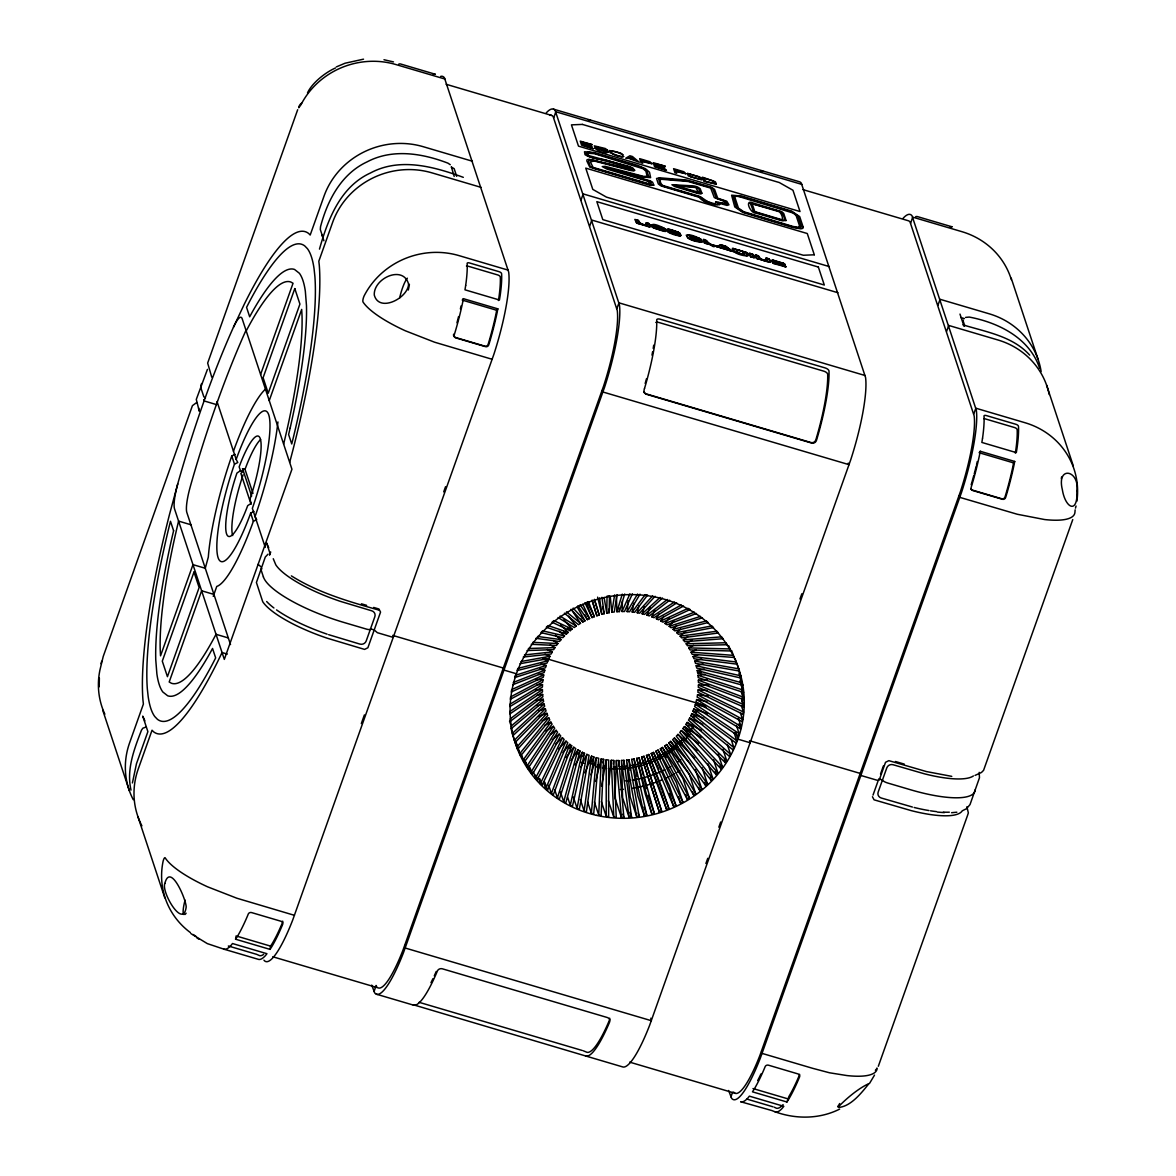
<?xml version="1.0" encoding="UTF-8"?>
<svg xmlns="http://www.w3.org/2000/svg" width="1176" height="1176" viewBox="0 0 1176 1176"><rect width="100%" height="100%" fill="white"/><g stroke="black" fill="none" stroke-linecap="round" stroke-linejoin="round"><path stroke-width="1.5" d="M606.213 816.291L606.228 759.725L608.654 760.034L608.639 816.6L606.213 816.291L601.348 801.576M606.772 613.152L607.036 596.173L609.462 595.717L609.197 612.696L606.772 613.152L604.111 597.467M542.504 684.697L542.415 687.049L509.884 706.57L509.987 704.218L542.504 684.697L537.182 684.682M616.356 760.534L614.945 797.828L621.428 817.423L623.883 817.438L618.811 760.549L616.356 760.534L621.428 817.423M632.379 593.851L624.485 611.52L622.03 611.52L622.427 600.862M618.62 765.87L618.811 760.549M709.069 685.049L698.426 685.02L698.338 687.372L743.835 707.055L741.762 698.176M598.716 814.997L601.245 758.843L603.626 759.314L601.112 815.468L598.716 814.997L594.394 801.929M591.352 813.248L596.335 757.653L598.687 758.27L593.704 813.865L591.352 813.248L587.574 801.812M542.945 679.831L542.695 682.168L510.34 699.25L510.59 696.912L542.945 679.831L535.874 679.361M608.624 785.083L611.27 760.284L613.725 760.446L616.239 817.261L613.798 817.1L608.389 800.753M640.023 594.174L629.572 611.77L627.117 611.608L628.249 600.98M613.343 763.988L613.725 760.446M706.982 690.474L698.147 689.9L697.897 692.238L743.217 714.361L743.467 712.024L741.306 705.482M584.134 811.043L591.528 756.153L593.836 756.918L586.427 811.793L584.134 811.043L580.356 799.607M99.357 678.126L99.196 686.799M132.418 782.937L136.46 763.738L147.882 731.648L142.737 716.125L144.898 720.873M294.441 915.325L236.846 898.214L207.564 886.807A78.498 20.8 19.6 0 1 165.316 858.054L165.243 857.921A4.689 1.117 -78.3 0 0 163.243 860.729L163.141 861.067A78.16 73.809 -18.3 0 0 190.453 932.627M1075.143 509.855L1074.938 512.236A78.498 20.8 19.6 0 1 1044.611 519.542L1017.372 514.279L959.837 497.375L958.984 495.831M617.077 594.615L614.284 611.99L611.829 612.284L614.622 594.924M235.582 939.212L237.184 936.757A78.498 15.288 -73.6 0 0 247.46 916.045L248.268 914.031A2.617 2.293 -4.5 0 1 251.62 912.591L281.152 921.308A2.617 2.293 -4.5 0 1 282.725 924.204L281.917 926.218A78.498 15.288 -73.6 0 1 271.641 946.945L270.039 949.385L235.582 939.212L236.111 935.934L270.568 946.121L272.097 943.784A74.558 14.509 -73.6 0 0 281.843 924.101L282.578 922.307A2.617 2.293 -4.5 0 0 282.696 921.131M270.039 949.385L270.568 946.121M498.433 300.512L498.874 297.807A74.558 14.509 -73.6 0 0 500.344 277.977L500.256 276.933A2.617 1.161 22.1 0 0 497.698 274.934L468.166 266.217A2.617 1.161 22.1 0 0 466.446 266.07M786.92 1102L788.508 1099.545A78.498 15.288 -73.6 0 0 798.783 1078.818L799.607 1076.819A2.617 2.293 -4.5 0 0 798.019 1073.923L768.487 1065.191A2.617 2.293 -4.5 0 0 765.15 1066.647L764.327 1068.646A78.498 15.288 -73.6 0 1 754.051 1089.373L752.464 1091.828L786.92 1102L788.964 1096.399A74.558 14.509 -73.6 0 0 798.725 1076.716L799.445 1074.923A2.617 2.293 -4.5 0 0 799.592 1074.335M1015.314 453.127L1015.755 450.423A74.558 14.509 -73.6 0 0 1017.211 430.578L1017.122 429.534A2.617 1.161 22.1 0 0 1014.565 427.55L985.032 418.818A2.617 1.161 22.1 0 0 983.812 418.627M543.709 674.98L543.297 677.303L511.281 691.973L511.692 689.636L543.709 674.98L538.461 674.304M601.583 786.127L606.228 759.725M632.188 612.02L645.168 594.674L647.594 594.997L634.614 612.343L632.188 612.02L633.732 603.229M708.04 696.104L697.544 694.751L697.133 697.089L742.115 721.638L742.526 719.315L740.365 712.774M577.093 808.382L586.853 754.36L589.088 755.257L579.342 809.279L577.093 808.382L573.315 796.946M463.388 298.675L462.491 303.232A78.498 15.288 -73.6 0 1 455.009 332.411L454.289 334.719A2.617 2.558 -51.9 0 0 455.979 337.938L485.512 346.655A2.617 2.558 -51.9 0 0 488.746 344.891L489.466 342.598A78.498 15.288 -73.6 0 0 496.948 313.404L497.845 308.847L463.388 298.675L462.241 300.101L496.698 310.273L497.845 308.847M496.698 310.273L495.846 314.609A74.558 14.509 -73.6 0 1 488.746 342.334L488.113 344.392A2.617 2.558 -51.9 0 1 484.865 346.156L455.332 337.424A2.617 2.558 -51.9 0 1 454.73 337.159M980.255 451.275L979.358 455.847A78.498 15.288 -73.6 0 1 971.89 485.026L971.17 487.334A2.617 2.558 -51.9 0 0 972.846 490.554L1002.393 499.271A2.617 2.558 -51.9 0 0 1005.627 497.507L1006.347 495.199A78.498 15.288 -73.6 0 0 1013.815 466.019L1014.712 461.448L980.255 451.275L979.123 452.716L1013.58 462.888L1014.712 461.448M1013.58 462.888L1012.727 467.225A74.558 14.509 -73.6 0 1 1005.627 494.934L1004.98 496.992A2.617 2.558 -51.9 0 1 1001.746 498.756L972.214 490.039A2.617 2.558 -51.9 0 1 970.7 488.804M570.272 805.266L582.326 752.258L584.487 753.302L572.447 806.31L570.272 805.266L567.582 797.107M1075.496 508.135L1076.055 506.018M539.622 669.188L544.797 670.188L544.223 672.481L512.736 684.741M595.673 781.467L601.245 758.843M655.091 596.276L639.597 613.225L637.216 612.755L638.921 605.787M602.774 762.783L603.626 759.314M706.967 701.587L696.618 699.573L696.045 701.881L740.512 728.841L741.086 726.533L738.381 718.36M716.449 246.446L732.751 251.473L725.416 246.034M289.678 462.374L292.736 450.761A261.645 50.935 -73.6 0 0 319.299 265.438L318.828 261.19L332.646 222.338A78.498 74.132 -18.3 0 1 431.842 172.828L481.072 187.366M563.701 801.738L577.945 749.891L580.033 751.067L565.788 802.914L563.701 801.738L560.452 791.933M104.87 714.2A78.16 73.809 -18.3 0 1 99.945 669.982L103.238 656.428L192.423 405.661L196.745 402.471M624.721 593.998L619.37 611.593L616.915 611.74L622.266 594.145M546.208 665.454L545.488 667.718L514.662 677.596L515.382 675.333L546.208 665.454L540.886 664.072M590.866 774.793L596.335 757.653M662.455 598.025L644.507 614.416L642.155 613.798L644.345 606.948M706.012 707.114L695.354 704.336L694.634 706.6L738.425 735.941L739.145 733.677L736.455 725.504M557.395 797.798L573.756 747.245L575.755 748.553L559.379 799.107L557.395 797.798L554.69 789.625M553.749 117.85L555.807 111.764L801.929 184.426M374.071 991.574L376.114 985.473L376.717 986.693M910.636 223.219L912.694 217.134L961.909 231.672A78.16 73.809 -18.3 0 1 1011.375 279.726M730.957 1096.943L732.501 1092.372M235.082 454.333L231.775 455.979L230.422 459.875A104.649 20.374 -73.6 0 0 208.314 557.086L205.183 568.567M231.775 455.979L234.48 464.152L233.671 466.475A78.498 15.288 -73.6 0 0 218.06 557.571A78.498 15.288 -73.6 0 0 249.841 515.382L250.664 513.118L253.972 511.472M297.675 109.721L207.652 363.09L211.724 377.129M260.602 374.483L293.044 283.269L290.839 282.034A209.313 40.748 -73.6 0 0 246.21 330.941M319.475 249.121C327.839 219.5 340.364 186.675 370.455 172.99C399.855 157.084 434.032 166.698 463.315 177.341M269.245 400.619L301.688 309.406L302.026 315.859A209.313 40.748 -73.6 0 1 283.636 444.146M213.238 596.364L216.766 586.427L217.869 585.986A104.649 20.374 -73.6 0 0 251.987 525.084L253.369 521.291L250.664 513.118M269.569 555.219L270.715 551.97M361.326 723.549L364.398 714.905M443.705 491.877L445.557 486.688M581.076 199.876L583.193 193.922L829.315 266.599M589.72 226.012L591.837 220.074L837.959 292.736M705.909 863.493L707.761 858.318M718.83 827.198L720.668 822.009M799.989 598.981L801.826 593.792M937.963 305.245L940.08 299.307L989.295 313.83A78.498 74.132 -18.3 0 1 1041.142 371.557M946.607 331.382L948.723 325.443L997.954 339.982A78.498 74.132 -18.3 0 1 1049.213 394.519M873.018 795.108L878.207 780.526M880.515 774.043L883.397 765.929M878.325 1066.279L967.51 815.497L968.348 812.91L966.892 806.751M1072.762 519.572L983.577 770.339L981.475 772.456L975.036 775.41M233.465 451.231L234.847 447.439A104.649 20.374 -73.6 0 1 265.526 389.05M234.48 464.152L237.787 462.506L236.17 459.404L236.993 457.141A78.498 15.288 -73.6 0 1 268.775 414.952A78.498 15.288 -73.6 0 1 253.163 506.048L252.355 508.37L265.261 547.384M252.972 493.42L245.034 469.4L242.565 468.68L242.947 471.4L240.874 473.428L251.091 504.298M245.034 469.4L245.284 468.68A52.273 10.172 -73.6 0 1 260.616 439.53M616.841 308.612L619.002 302.849L865.124 375.526M551.382 793.462L569.772 744.335L571.668 745.76L553.279 794.903L551.382 793.462L548.678 785.289M973.728 413.981L975.889 408.219L1025.119 422.757A78.16 73.809 -18.3 0 1 1076.893 501.196M547.942 660.824L547.075 663.043L517.072 670.585L517.94 668.365L547.942 660.824L542.739 659.089M584.928 772.955L591.528 756.153M669.673 600.23L649.314 615.915L647.006 615.151L650.313 606.757M591.851 761.96L593.836 756.918M734.03 732.516L736.735 740.689L735.867 742.909L692.899 711.245L693.766 709.025L707.673 713.626M700.279 238.963L701.293 239.86L700.675 239.228M545.693 788.758L565.994 741.174L567.788 742.717L547.487 790.301L545.693 788.758L543.533 782.216M622.03 611.52L629.924 593.851M245.799 330.765L245.005 332.499A261.645 50.935 -73.6 0 0 190.659 485.306L190.042 487.555A28.356 5.527 -73.6 0 0 186.852 512.53L230.511 644.566M544.914 654.238L549.986 656.281L548.971 658.457L519.954 663.72M580.665 767.458L586.853 754.36M676.715 602.906L653.988 617.709L651.754 616.812L654.841 610.256M731.149 739.395L733.853 747.554L732.839 749.729L690.856 715.772L691.87 713.611L703.704 718.389M875.414 1070.395L875.885 1069.425M540.357 783.686L562.451 737.764L564.127 739.439L542.033 785.347L540.357 783.686L538.196 777.145M535.389 778.277L559.159 734.147L560.717 735.926L536.932 780.055L533.228 771.75M547.428 649.519L552.338 651.886L551.176 653.988L523.291 657.031M575.255 764.988L582.326 752.258M683.535 606.007L658.516 619.796L656.355 618.752L659.001 613.99M582.723 756.491L584.487 753.302M702.763 724.387L689.665 718.08L688.504 720.182L729.355 756.359L730.516 754.242L727.268 744.452M627.117 611.608L637.568 594.027M508.238 270.157L459.022 255.618A78.16 73.809 -18.3 0 0 364.163 295.823L364.016 296.161A4.689 1.279 -70.9 0 0 362.987 301.909L363.061 302.041A78.498 20.8 19.6 0 0 405.308 330.779L434.576 342.201L492.185 359.297M876.693 1068.146L877.193 1068.249A78.498 20.8 19.6 0 1 846.867 1075.555L829.492 1072.777L812.616 1068.308L762.092 1053.402L761.592 1050.874M869.549 1083.39L874.518 1075.084M530.802 772.573L556.13 730.325L557.556 732.192L532.228 774.425L528.641 766.032M648.652 226.733L636.554 222.97L634.849 219.442L638.495 220.515L639.641 223.205L646.241 225.307L647.153 225.278L646.418 222.94L649.02 223.705L649.916 226.601L638.2 223.44M550.25 644.948L554.969 647.623L553.675 649.652L527.083 650.548M571.036 760.637L577.945 749.891M660.809 621.001L688.034 608.36L690.106 609.535L662.896 622.178L660.809 621.001L663.779 616.386M578.063 754.139L580.033 751.067M722.946 749.288L726.739 760.725L725.43 762.754L685.873 724.445L687.166 722.417L701.352 730.428M526.642 766.561L553.381 726.312L554.675 728.267L527.936 768.516L524.481 760.034M522.908 760.299L550.912 722.123L552.073 724.166L524.055 762.342L520.747 753.772M553.367 640.553L557.894 643.522L556.454 645.477L531.287 644.301M566.141 757.55L573.756 747.245M696.413 613.475L667.086 624.823L665.087 623.515L669.438 617.62M718.198 753.904L722.52 766.972L721.079 768.928L682.947 728.532L684.388 726.592L700.97 737.47M519.616 753.816L548.751 717.786L549.751 719.888L520.63 755.918L515.838 742.379M555.351 635.275L561.084 639.612L559.511 641.479L535.903 638.318M562.981 752.375L569.772 744.335M702.425 617.812L671.07 627.734L669.173 626.308L673.701 620.928M569.404 748.45L571.668 745.76M698.515 743.6L681.33 730.59L679.757 732.442L716.331 774.822L717.904 772.955L713.582 759.887M516.779 747.113L546.884 713.303L547.737 715.478L517.646 749.274L515.161 742.203M637.216 612.755L652.695 595.806M207.432 369.382L196.289 399.428L199.244 411.041M564.524 635.907L562.834 637.671L540.916 632.629L542.606 630.865L564.524 635.907L559.115 631.203M558.688 748.803L565.994 741.174M673.054 629.351L706.335 620.972L708.114 622.53L674.848 630.895L673.054 629.351L676.715 625.529M696.942 750.832L678.008 734.397L676.318 736.161L711.201 780.408L712.891 778.644L708.025 763.944M514.426 740.233L545.341 708.716L546.046 710.936L515.132 742.453L512.266 733.692M512.545 733.207L544.106 704.027L544.664 706.291L513.104 735.47L510.928 728.297M568.199 632.409L548.104 625.588L546.296 627.249L566.391 634.055L568.199 632.409L560.599 624.853M555.954 743.746L562.451 737.764M676.715 632.629L711.789 625.926L713.45 627.587L678.39 634.29L676.715 632.629L680.61 629.042M694.693 758.138L674.451 737.999L672.643 739.66L705.718 785.686L707.511 784.024L702.101 767.693M642.155 613.798L660.104 597.408M543.209 699.25L511.163 726.062L511.545 728.356L543.606 701.558L543.209 699.25L536.212 700.558M572.095 629.131L553.925 620.649L552.029 622.207L570.198 630.674L572.095 629.131L563.877 619.767M552.294 739.719L559.159 734.147M680.125 636.143L716.875 631.233L718.418 632.997L681.683 637.906L680.125 636.143L685.623 631.688M695.31 769.472L701.793 789.081L699.882 790.625L668.747 742.923L670.643 741.38L690.606 764.121M647.006 615.151L667.38 599.481M542.65 694.428L510.266 718.83L510.502 721.153L542.871 696.765L542.65 694.428L537.344 695.09M568.669 616.239L576.211 626.102L574.211 627.528L558.071 617.518M550.353 734.441L556.13 730.325M683.285 639.876L721.579 636.848L723.005 638.715L684.711 641.743L683.285 639.876L687.622 636.789M664.631 745.952L666.63 744.526L689.254 774.161L695.736 793.771L693.737 795.197L664.631 745.952L670.011 753.007M542.415 689.577L509.87 711.539L509.943 713.876L542.474 691.914L542.415 689.577L535.315 690.003M651.754 616.812L674.48 601.994M571.727 610.035L580.503 623.339L578.416 624.647L564.406 613.196M545.826 731.002L553.381 726.312M686.167 643.801L725.871 642.757L727.165 644.713L687.46 645.756L686.167 643.801L692.208 640.038M660.339 748.73L662.426 747.421L682.918 778.468L689.401 798.078L687.313 799.371L660.339 748.73L666.189 757.594M268.025 554.175L265.291 557.027L256.412 582.502L262.718 601.7A71.942 19.066 19.6 0 0 327.369 638.245L364.575 649.402L367.882 647.755L380.554 612.093L378.937 608.992L373.674 607.433M656.355 618.752L681.374 604.964M571.007 609.286L582.811 622.016L584.986 620.84L577.151 606.978M544.65 725.504L550.912 722.123M728.664 645.668L730.899 650.975L689.93 649.931L688.769 647.903L693.472 645.374M655.855 751.229L658.031 750.053L676.318 782.378L682.8 801.988L680.625 803.164L655.855 751.229L660.206 758.917M240.477 470.665L236.935 473.075A52.273 10.172 -73.6 0 0 226.527 533.742A52.273 10.172 -73.6 0 0 247.695 505.651L251.282 503.313L249.915 499.433A52.273 10.172 -73.6 0 0 260.308 438.78A52.273 10.172 -73.6 0 0 239.14 466.872L240.477 470.665L242.947 471.4M253.369 521.291L256.677 519.63L255.06 516.529L256.412 512.648A104.649 20.374 -73.6 0 0 277.933 421.934M577.857 605.787L587.353 619.649L589.602 618.62L582.752 604.273M542.268 720.77L548.751 717.786M731.56 650.46L734.192 657.472L692.091 654.282L691.091 652.165L695.942 649.931M651.239 753.448L653.489 752.405L669.467 785.891L675.95 805.487L673.701 806.53L651.239 753.448L658.854 769.383M336.321 66.914L345.053 63.225L363.531 59.167M839.679 1109.086C818.628 1119.728 793.359 1119.346 771.838 1110.541L740.659 1101.736A78.498 15.288 -73.6 0 0 747.877 1098.016L749.377 1096.15L783.833 1106.322L782.334 1108.189A78.498 15.288 -73.6 0 1 775.116 1111.923M584.913 602.715L592.057 617.576L594.35 616.68L588.514 601.906M513.295 682.433L544.797 670.188M538.564 716.537L546.884 713.303M735.088 658.722L737.029 664.175L693.958 658.751L693.105 656.59L698.088 654.65M646.491 755.374L648.784 754.477L662.411 788.964L668.894 808.573L666.586 809.455L646.491 755.374L660.104 789.86M665.087 623.515L694.428 612.167M965.584 317.402L969.245 317.064C998.63 322.621 1029.691 338.071 1039.672 368.367M646.653 225.278C643.037 219.251 653.724 225.601 649.358 226.792M592.072 600.657L596.864 615.798L599.216 615.048L594.512 599.319M538.534 710.877L545.341 708.716M737.058 663.925L739.381 671.04L695.501 663.352L694.795 661.118L701.602 658.957M641.626 757.006L643.978 756.256L661.662 811.205L659.31 811.955L641.626 757.006L659.31 811.955M669.173 626.308L700.529 616.386M335.41 68.002C324.708 72.78 311.816 83.349 307.495 92.904M597.629 597.158L601.774 614.328L604.17 613.725L601.936 597.29M537.197 705.762L544.106 704.027M738.557 669.276L741.262 678.082L696.736 668.041L696.177 665.763L703.101 664.028M636.672 758.344L639.068 757.741L654.268 813.38L651.871 813.983L645.389 794.373L636.672 758.344L651.871 813.983M739.013 673.113L742.659 685.226L697.633 672.804L697.236 670.496L704.248 669.188M697.633 672.804L701.131 672.158M631.644 759.373L634.07 758.917L646.771 815.1L644.345 815.556L637.862 795.946L631.644 759.373L644.345 815.556M520.983 661.544L549.986 656.281M740.072 680.316L743.541 692.458L698.191 677.626L697.971 675.303L705.027 674.436M626.558 760.078L629.013 759.769L639.185 816.35L636.731 816.658L630.248 797.049L626.558 760.078L636.731 816.658M524.467 654.929L552.338 651.886M720.285 244.681L725.401 246.137L732.383 251.282L719.33 247.386M951.56 812.719L956.852 812.204M146.309 726.974L142.855 728.194L141.473 730.193C134.196 749.141 126.244 769.486 131.006 790.11M413.29 1004.833L413.305 1005.083A78.498 15.288 -73.6 0 0 436.972 971.993L437.384 970.994A3.925 3.425 -4.5 0 1 442.397 968.818L607.301 1017.519A3.925 3.425 -4.5 0 1 609.668 1021.856L609.271 1022.87A78.498 15.288 -73.6 0 1 585.604 1055.96L413.731 1004.892M741.703 690.856L743.938 699.735L698.426 682.492L698.368 680.154L707.232 679.61M621.472 760.46L623.927 760.313L631.541 817.129L629.087 817.276L622.604 797.681L621.472 760.46L629.087 817.276M528.377 648.52L554.969 647.623M688.769 647.903L729.752 648.932M532.728 642.346L557.894 643.522M680.066 235.861C684.27 232.907 658.869 228.203 677.596 233.054M700.984 242.036C705.438 240.419 689.9 236.185 694.546 239.228M769.442 262.248L770.412 261.998L768.942 258.896M691.091 652.165L733.192 655.355M747.127 255.662L748.112 255.412L746.672 252.59L732.369 248.342L733.706 251.782L746.422 255.604M668.218 229.291C665.881 229.188 668.35 231.892 669.688 231.716M687.592 235.024C684.314 239.389 697.912 241.065 700.293 241.977M772.955 260.219L771.97 260.469L773.632 262.248M937.39 812.087L944.357 812.631M693.105 656.59L736.161 662M537.476 636.466L561.084 639.612M951.781 776.366L926.394 771.559L888.835 760.652L885.528 762.298L879.192 780.129L877.002 780.217L860.994 775.498L860.317 773.455L749.568 740.748L750.244 742.791L737.94 739.16L735.706 732.428M694.795 661.118L738.675 668.821M700.896 239.728L697.177 238.434L698.529 239.272M714.861 246.078C712.965 250.15 699.573 231.701 704.365 243.123C727.15 247.592 710.995 247.46 706.276 240.389M737.058 250.414C736.044 253.972 749.009 256.074 743.305 252.046C748.348 256.589 734.632 252.781 736.94 250.282M753.448 257.471L752.625 254.339L749.185 253.193L750.303 256.603L754.404 257.809L752.405 254.001M694.428 238.537L698.779 240.507L691.091 238.405L690.194 236.596L701.646 240.007L699.058 238.258M635.687 219.647L636.804 222.97M646.477 222.837C647.682 227.909 639.479 223.984 638.083 220.25M703.895 239.786L705.041 243.285M733.221 248.445C729.928 254.707 758.108 259.529 745.187 251.87M750.023 253.413L750.744 256.736L754.037 257.573L752.831 254.281L749.95 253.501L751.199 256.809M759.725 258.661C760.078 254.486 751.802 253.737 756.888 258.426M758.285 258.896L770.001 262.057L769.104 259.161L766.149 258.206L766.561 260.719L759.49 258.661L758.373 256.045L755.698 255.207L757.123 258.411L768.737 262.189M662.264 228.526L655.855 226.395L663.323 229.158M671.393 230.966C666.983 229.834 682.095 234.538 678.831 232.525M690.797 236.758L689.827 236.435L691.414 238.625M782.349 263.983L775.94 261.851L783.407 264.615M766.252 260.528C762.783 253.56 775.822 263.13 768.707 262.072M653.18 227.144L653.327 227.85M668.512 231.672C669.35 234.524 687.343 238.361 678.581 233.451M766.664 258.426C769.413 264.306 758.593 258.882 758.167 255.706M773.264 262.601L785.73 266.746L784.804 265.085M655.341 227.571L661.382 229.144M743.908 253.913C745.128 250.664 732.089 248.004 737.543 252.252M775.425 263.027L781.467 264.6M721.05 247.607L715.978 246.446L721.211 244.902M696.177 665.763L740.718 675.803M383.979 59.741L393.49 61.902M676.259 232.304C690.194 237.346 662.838 224.778 668.997 231.26M663.955 231.04L665.337 230.966L663.94 229.364M679.287 235.567L680.669 235.494L679.287 233.892M700.529 238.963C680.566 228.585 685.358 241.418 700.249 241.859C705.762 241.447 691.12 236.332 694.56 239.11M746.348 255.368L747.715 255.295L745.878 252.326M784.024 266.496L785.421 266.423L783.363 264.497L784.245 264.688M660.927 227.776C672.878 232.627 651.71 220.574 651.783 225.733M653.621 224.939C650.651 223.719 652.298 227.497 654.356 227.189L652.386 226.13M668.953 229.467L666.924 229.188L667.13 230.261M688.342 235.2L686.24 235.156L688.607 238.493M648.623 226.615L650.725 226.659L648.858 223.44M700.249 241.859L702.278 242.153L701.028 240.271M725.783 248.18L723.211 246.004L721.285 246.695L726.562 248.415L723.681 246.137L722.123 246.989L725.724 248.033L723.211 246.137L722.137 247.107M773.705 260.396L771.603 260.366L774.44 262.645M664.514 229.188L665.41 229.158L662.794 227.541M776.351 262.527C770.956 258.882 791.948 267.996 782.878 262.998M656.017 226.321L656.223 226.953M679.801 233.598L678.126 232.069M690.753 236.641L691.12 238.302L697.956 240.242M776.101 261.778L776.307 262.41M784.554 264.526L783.686 263.395M755.683 254.971C753.316 254.619 756.609 259.661 758.358 259.132M661.588 229.776L662.147 229.834A3.293 0.867 19.6 0 0 662.014 229.438C632.35 219.897 676.92 237.699 663.249 228.923L665.645 231.29L654.738 228.32M676.92 234.303L677.479 234.362A3.293 0.867 19.6 0 0 677.347 233.965L667.542 231.349L679.361 235.803M781.673 265.232L782.231 265.291A3.293 0.867 19.6 0 0 782.099 264.894L772.294 262.277L774.087 263.63M912.4 807.03L881.236 798.004A4.969 4.689 -18.3 0 1 878.163 792.11L886.792 767.869A4.969 4.689 -18.3 0 1 893.069 764.738L924.233 773.764A71.942 19.066 19.6 0 0 973.405 775.94M697.236 670.496L742.262 682.918M553.484 109.133L762.695 170.917A78.498 15.288 -73.6 0 0 760.622 170.873M762.695 170.917L799.607 181.81A78.498 15.288 -73.6 0 1 801.297 183.133L865.551 377.423A78.498 15.288 -73.6 0 1 850.689 459.919L649.652 1025.237A78.498 15.288 -73.6 0 1 622.516 1066.867L585.604 1055.96M445.043 79.057L395.812 64.518A78.16 73.809 -18.3 0 0 300.968 104.737L298.807 107.751A78.498 20.8 19.6 0 1 301.747 103.047M446.13 84.275L551.603 115.424M803.017 189.645L908.489 220.794A71.942 14.009 -73.6 0 1 910.048 222.014L974.125 415.76A71.942 14.009 -73.6 0 1 960.513 491.362L760.005 1055.137A71.942 14.009 -73.6 0 1 733.604 1092.063M472.429 161.23L423.198 146.691A78.498 74.132 -18.3 0 0 324.003 196.201L310.185 235.053L308.744 233.554A261.645 50.935 -73.6 0 0 244.27 304.231L232.701 328.868A261.645 50.935 -73.6 0 0 178.355 481.675L169.491 514.485A261.645 50.935 -73.6 0 0 142.928 699.823L143.384 704.071L129.581 742.909A78.498 74.132 -18.3 0 0 133.27 799.724M668.909 229.349L678.17 232.186M688.298 235.082L699.088 238.375M773.661 260.278L782.922 263.115M662.867 227.776L652.312 224.954L653.65 226.733M725.386 246.24L721.094 244.99L716.948 246.695M745.261 252.105L733.163 248.548L734.397 251.84M782.951 263.233L772.397 260.411L773.205 261.925L782.584 265.438L775.454 263.145M654.282 226.939C677.361 234.641 648.814 225.086 654.106 228.1M669.614 231.466C694.501 240.051 661.206 228.35 669.335 232.701M960.91 317.549L964.423 318.593M962.968 324.855C986.149 331.985 1012.595 336.13 1029.706 355.123M216.399 404.573L204.095 400.928L203.683 399.708M190.879 524.746L178.576 521.1A209.313 40.748 -73.6 0 0 160.201 649.387L160.539 655.84L192.982 564.642L205.286 568.273M361.37 603.803L366.647 605.361M895.45 761.504L904.241 764.091M544.562 658.104L704.542 705.335M379.348 610.212C349.066 601.656 318.226 592.792 291.354 575.872M392.681 635.378L503.431 668.071L504.107 670.114L516.411 673.76M878.781 778.894L882.47 779.997A4.969 1.323 19.6 0 0 887.689 783.01L910.048 789.611A77.204 20.462 19.6 0 0 975.154 789.919M393.357 637.421L377.349 632.688L374.218 629.924L370.558 628.91A4.969 1.323 19.6 0 1 366.383 629.087L344.024 622.486A77.204 20.462 19.6 0 1 263.395 576.916M213.929 594.409L201.625 590.778L169.182 681.992L171.387 683.227A209.313 40.748 -73.6 0 0 216.016 634.305L228.32 637.936M227.321 654.091L222.044 652.533L217.957 661.03A261.645 50.935 -73.6 0 1 153.468 731.692L152.042 730.208L138.224 769.045A78.498 74.132 -18.3 0 0 141.914 825.861M752.993 1088.55L787.45 1098.722M272.773 956.764L378.26 987.913A71.942 14.009 -73.6 0 0 403.118 949.767L603.611 385.993A71.942 14.009 -73.6 0 0 617.238 310.39L553.146 116.63A71.942 14.009 -73.6 0 0 549.707 115.38M629.66 1062.134L735.147 1093.283M228.335 945.989L256.133 954.192M419.082 1002.305L582.238 1050.477M746.936 1099.104L773 1106.807M223.793 949.135L258.25 959.307A78.498 15.288 -73.6 0 0 265.467 955.573L266.952 953.707L232.495 943.534L231.011 945.401A78.498 15.288 -73.6 0 1 223.793 949.135L207.314 943.608L190.982 933.656M376.394 994.19L413.305 1005.083M328.633 634.673L359.929 644.095A4.969 4.689 -18.3 0 0 366.206 640.964L374.835 616.709A4.969 4.689 -18.3 0 0 371.763 610.814L340.467 601.392A71.942 19.066 19.6 0 1 275.816 564.862L273.258 558.732M697.971 675.303L743.305 690.121M583.208 1050.771L586.721 1052.197A74.558 14.509 -73.6 0 0 609.197 1020.753L609.521 1019.96A3.925 3.425 -4.5 0 0 609.697 1018.195M256.78 954.398L259.367 955.544A74.558 14.509 -73.6 0 0 263.63 954.383M692.899 711.245L696.368 712.391M708.217 243.608L706.423 240.654L703.821 239.889L704.894 243.109L715.361 246.284L714.699 245.416M640.17 223.514C638.891 220.118 632.909 218.207 637.568 223.219M656.267 227.071C651.122 223.558 667.586 230.922 663.499 227.997M670.746 232.334L672.055 232.966M773.97 263.689L786.097 266.893L784.142 264.762M637.465 223.278L638.23 223.558M670.673 232.098L676.759 233.804M774.293 1107.219L776.248 1108.145A74.558 14.509 -73.6 0 0 783.098 1104.602M776.792 263.894L772.764 262.395L773.411 263.306M656.722 228.438L655.37 227.688M727.474 249.386L729.399 250.473M781.011 263.233L784.715 264.453L783.583 263.453M698.368 680.154L743.864 697.397M690.856 715.772L694.237 717.139M698.426 685.02L743.923 704.703M698.147 689.9L743.467 712.024M697.544 694.751L742.526 719.315M451.422 167.124L454.156 168.668L456.685 176.327M685.873 724.445L689.018 726.224M261.263 567.082L258.132 564.318M696.618 699.573L741.086 726.533M560.07 616.092L576.211 626.102M682.947 728.532L687.475 731.501M695.354 704.336L739.145 733.677M196.627 937.625L198.788 939.154M693.766 709.025L736.735 740.689M691.87 713.611L733.853 747.554M566.494 611.902L580.503 623.339M689.665 718.08L730.516 754.242M687.166 722.417L726.739 760.725M563.863 631.541L566.391 634.055M673.907 740.924L676.435 743.438M684.388 726.592L722.52 766.972M573.182 608.124L584.986 620.84M450.246 164.699L447.938 163.155C422.272 153.292 392.387 148.411 367.015 161.906C341.26 173.872 327.413 200.449 320.519 226.748L320.313 229.541L323.062 237.875M567.846 627.999L570.198 630.674M668.747 742.923L673.436 748.274M681.33 730.59L717.904 772.955M678.008 734.397L712.891 778.644M674.451 737.999L707.511 784.024M580.106 604.743L589.602 618.62M670.643 741.38L701.793 789.081M666.63 744.526L695.736 793.771M581.062 618.929L582.811 622.016M848.234 463.124L849.072 464.682L602.95 392.005L602.097 390.461M662.426 747.421L689.401 798.078M872.445 796.725L874.062 799.827L911.135 810.602A71.942 19.066 19.6 0 0 962.218 810.837L966.525 808.676L970.009 804.59L979.461 777.792L979.211 772.367M587.221 601.818L594.35 616.68M585.075 614.872L587.353 619.649M658.031 750.053L682.8 801.988M268.716 547.707L266.57 542.959L270.215 553.999M653.489 752.405L675.95 805.487M586.868 604.449L592.057 617.576M648.784 754.477L668.894 808.573M1011.213 278.153L1037.967 359.033M1046.611 385.169L1073.35 466.049M964.717 325.693L963.056 320.695A4.969 1.323 19.6 0 1 963.423 320.092M959.983 314.08L964.041 326.325M739.645 673.172L741.262 678.082M740.483 678.684L742.659 685.226M741.38 685.917L742.468 689.18M741.233 691.576L743.394 698.103M741.674 700.514L743.835 707.055M738.895 723.931L740.512 728.841M724.342 759.49L725.43 762.754M720.006 765.649L721.079 768.928M715.258 771.544L716.331 774.822M710.128 777.145L711.201 780.408M704.63 782.422L705.718 785.686M698.794 787.347L699.882 790.625M692.664 791.918L693.737 795.197M685.696 794.476L687.313 799.371M678.464 796.622L680.625 803.164M669.379 793.462L673.701 806.53M660.647 791.492L666.586 809.455M451.363 166.86L454.201 176.415M661.662 811.205L643.978 756.256M648.329 795.417L654.268 813.38M644.066 806.927L646.771 815.1M638.098 813.086L639.185 816.35M728.606 1090.49L731.59 1098.237A78.498 15.288 -73.6 0 0 760.402 1057.944L961.453 492.626A78.498 15.288 -73.6 0 0 976.315 410.13L912.047 215.84A78.498 15.288 -73.6 0 0 903.153 218.236M629.924 812.234L631.541 817.129M622.81 814.159L623.883 817.438M544.782 782.128L547.487 790.301M539.872 778.806L542.033 785.347M535.315 775.146L536.932 780.055M530.067 767.899L532.228 774.425M525.775 761.989L527.936 768.516M521.894 755.8L523.511 760.71M509.531 721.153L510.619 724.416M516.293 742.85L518.998 751.023M515.485 742.747L517.646 749.274M321.886 234.671L323.914 240.801M242.565 468.68L251.649 496.125M217.031 401.53L236.17 459.404M263.409 576.931L260.954 569.507A4.969 1.323 19.6 0 1 261.954 568.817M371.719 985.12L374.703 992.867A78.498 15.288 -73.6 0 0 403.515 952.575L604.567 387.242A78.498 15.288 -73.6 0 0 619.414 304.76L555.16 110.471A78.498 15.288 -73.6 0 0 546.267 112.867M102.65 709.951L129.389 790.831M138.033 816.967L164.787 897.847M594.424 599.907L599.216 615.048M592.145 600.069L596.864 615.798M602.509 606.86L604.17 613.725M639.068 757.741L643.213 774.896M644.051 778.336L646.535 788.626M650.842 1018.166L651.342 1020.695L405.205 948.018L404.706 945.504M608.609 609.212L609.197 612.696M634.07 758.917L637.024 776.336M198.626 407.94L199.038 410.762M599.539 597.893L601.774 614.328M629.013 759.769L630.071 770.339M610.256 596.438L611.829 612.284M611.27 760.284L613.798 817.1M619.267 608.051L619.37 611.593M623.927 760.313L624.191 769.178M616.43 595.806L616.915 611.74M232.686 535.565A52.273 10.172 -73.6 0 1 243.079 474.898M195.922 936.302A78.16 73.809 -18.3 0 1 193.143 934.523M177.738 483.924A28.356 5.527 -73.6 0 0 174.533 508.885L224.322 659.398L291.942 469.239L242.168 318.725A28.356 5.527 -73.6 0 0 233.495 327.134M101.062 663.764A78.498 20.8 19.6 0 1 101.9 661.177M327.149 634.173A71.942 19.066 19.6 0 1 276.551 609.903M273.92 607.977A71.942 19.066 19.6 0 1 266.658 601.524M949.311 812.175A71.942 19.066 19.6 0 1 943.299 812.146M936.478 811.602A71.942 19.066 19.6 0 1 930.51 810.808M928.966 810.558A71.942 19.066 19.6 0 1 914.12 807.471M760.96 1073.953A74.558 14.509 -73.6 0 1 757.682 1080.553M839.664 1103.529A16.288 3.175 -73.6 0 1 837.679 1106.557M263.953 960.16A78.498 15.288 -73.6 0 0 292.765 919.867L493.802 354.549A78.498 15.288 -73.6 0 0 508.664 272.053L444.41 77.763A78.498 15.288 -73.6 0 0 440.647 76.396M186.117 913.208A16.288 3.175 -73.6 0 1 184.926 914.516M183.647 914.487A16.288 3.175 -73.6 0 1 185.073 900.125M436.252 971.42A74.558 14.509 -73.6 0 1 434.267 975.874M432.944 978.682A74.558 14.509 -73.6 0 1 430.975 982.651M205.462 397.973A4.969 1.323 19.6 0 1 203.727 396.474L201.272 389.05A77.204 20.462 19.6 0 1 201.684 383.538M679.86 770.589A117.732 111.191 -18.3 0 1 677.229 772.191M674.568 773.735A117.732 111.191 -18.3 0 1 670.511 775.925M669.144 776.616A117.732 111.191 -18.3 0 1 664.969 778.6M662.147 779.85A117.732 111.191 -18.3 0 1 647.623 784.965M643.154 786.156A117.732 111.191 -18.3 0 1 632.585 788.258M623.427 789.331A117.732 111.191 -18.3 0 1 620.369 789.537M690.209 733.927A91.581 86.48 -18.3 0 1 687.343 737.279M686.343 738.381A91.581 86.48 -18.3 0 1 684.3 740.512M682.183 742.585A91.581 86.48 -18.3 0 1 679.993 744.599M677.744 746.539A91.581 86.48 -18.3 0 1 675.436 748.406M674.26 749.318A91.581 86.48 -18.3 0 1 670.643 751.934M669.409 752.772A91.581 86.48 -18.3 0 1 618.738 768.898M617.253 768.928A91.581 86.48 -18.3 0 1 612.784 768.883M611.299 768.825A91.581 86.48 -18.3 0 1 608.33 768.634M605.39 768.354A91.581 86.48 -18.3 0 1 602.45 767.972M599.525 767.502A91.581 86.48 -18.3 0 1 596.629 766.943M583.913 763.298A91.581 86.48 -18.3 0 1 581.179 762.254M680.786 759.961A104.649 98.828 -18.3 0 1 678.008 761.93M670.79 766.487A104.649 98.828 -18.3 0 1 667.806 768.163M664.778 769.736A104.649 98.828 -18.3 0 1 632.291 780.085M630.601 780.32A104.649 98.828 -18.3 0 1 625.5 780.908M693.943 726.004A91.581 86.48 -18.3 0 1 690.459 730.737M688.592 733.015A91.581 86.48 -18.3 0 1 686.666 735.235M684.653 737.411A91.581 86.48 -18.3 0 1 682.565 739.513M681.507 740.542A91.581 86.48 -18.3 0 1 678.199 743.526M677.067 744.496A91.581 86.48 -18.3 0 1 674.759 746.363M673.583 747.274A91.581 86.48 -18.3 0 1 669.967 749.891M668.732 750.729A91.581 86.48 -18.3 0 1 664.94 753.125M663.661 753.875A91.581 86.48 -18.3 0 1 629.954 765.767M626.999 766.179A91.581 86.48 -18.3 0 1 624.03 766.502M622.545 766.62A91.581 86.48 -18.3 0 1 619.561 766.811M616.577 766.899A91.581 86.48 -18.3 0 1 613.593 766.884M606.184 766.458A91.581 86.48 -18.3 0 1 603.229 766.135M600.304 765.708A91.581 86.48 -18.3 0 1 597.393 765.194M594.512 764.591A91.581 86.48 -18.3 0 1 588.808 763.106M398.811 64.048A78.498 15.288 -73.6 0 1 400.884 64.077L435.34 74.264A78.498 15.288 -73.6 0 0 433.268 74.22M588.323 119.996A78.498 15.288 -73.6 0 1 590.396 120.04M915.678 216.663A78.498 15.288 -73.6 0 1 917.75 216.693L952.207 226.865A78.498 15.288 -73.6 0 0 950.135 226.836M409.395 284.386A16.288 3.175 -73.6 0 1 408.293 290.031M399.664 297.998A16.288 3.175 -73.6 0 1 407.352 278.197M461.065 305.922A74.558 14.509 -73.6 0 1 460.404 308.921M458.566 316.565A74.558 14.509 -73.6 0 1 456.95 322.783M655.782 322.489A3.925 1.749 22.1 0 1 658.913 322.489L823.817 371.175A3.925 1.749 22.1 0 1 827.654 374.159L827.698 374.63A74.558 14.509 -73.6 0 1 816.1 438.986L815.821 439.883A3.925 3.837 -51.9 0 1 810.97 442.529L646.05 393.842A3.925 3.837 -51.9 0 1 643.786 391.975M454.201 336.733A2.617 2.558 -51.9 0 1 453.657 334.219M977.271 461.536A74.558 14.509 -73.6 0 1 976.565 464.579M976.198 466.108A74.558 14.509 -73.6 0 1 974.242 473.84M973.816 475.398A74.558 14.509 -73.6 0 1 971.17 484.762M1061.59 476.956A16.288 3.175 -73.6 0 1 1061.311 478.72M653.709 345.171A74.558 14.509 -73.6 0 1 653.195 348.405M652.621 351.727A74.558 14.509 -73.6 0 1 651.974 355.137M646.477 378.745A74.558 14.509 -73.6 0 1 645.168 383.435M623.618 156.467L621.913 157.114L610.315 152.924A37.661 9.981 19.6 0 1 609.521 150.528L620.575 153.027L623.104 154.923C605.772 145.662 609.3 156.731 623.618 156.467M1076.966 490.686C1077.966 514.926 1065.265 508.032 1062.369 489.775C1056.357 465.417 1079.495 469.871 1076.966 490.686M408.601 284.151C407.925 298.248 379.098 312.963 374.291 295.103C373.233 278.389 403.265 264.497 408.601 284.151M164.846 883.47C161.083 891.937 183.221 929.599 186.175 907.093C186.367 899.949 170.241 861.876 164.846 883.47M838.473 1106.792L838.414 1107.454C850.689 1106.631 861.317 1093.151 868.976 1083.581C859.156 1087.962 846.852 1098.002 838.473 1106.792M719.58 204.55C713.876 205.903 703.248 202.434 699.014 197.23L661.118 185.955L658.354 183.985L656.531 178.487L659.736 177.811L686.71 180.06L711.847 187.425L714.567 189.38L717.698 198.2L726.812 201.272L728.958 204.83L726.989 205.403L719.374 203.316L719.58 204.55M632.864 169.697L630.218 169.858L593.086 160.215L588.808 160.436L588.573 161.421L590.176 166.272L593.057 167.918L651.607 185.044L650.446 181.574L604.096 167.139L644.683 177.15L648.902 176.959L646.653 170.314L641.126 167.183L594.189 153.115L587.882 152.057L585.957 153.483C589.661 159.039 598.658 158.922 604.979 159.848L630.557 167.462L632.864 169.697M653.783 185.176L650.005 185.249L589.808 167.154L586.795 160.892L587.074 159.715L588.941 159.245L631.086 169.182L629.425 167.565L587.794 156.232L585.031 154.688L584.487 151.763L593.998 152.557L637.245 165.316L645.462 168.697L649.505 172.255L650.637 177.664L641.067 176.87L606.096 167.668L650.21 180.869L652.548 182.177L653.783 185.176M715.699 201.831C715.758 209.181 702.601 197.421 699.161 196.245L663.102 185.602C661.074 185.176 658.266 178.561 661.706 179.296L688.225 181.501L710.701 188.101L714.302 197.597L724.269 201.316L725.239 203.61L715.699 201.831M750.273 203.139L753.625 211.651L781.496 220.118C787.729 222.764 782.76 210.666 778.468 210.96L750.273 203.139M634.658 170.226L633.835 171.005L630.365 170.402L594.027 160.95L590.396 161.965L593.101 167.418L649.975 184.132L648.285 181.295L606.978 169.094L602.244 166.58L605.17 166.331L643.713 176.415L647.123 176.238L645.903 171.181L643.169 168.756L594.38 153.689L587.971 153.189L588.088 154.997L589.455 155.791L629.042 166.433L632.717 167.903L634.658 170.226M465.667 285.548L464.976 289.825L499.433 299.998L500.138 295.72A78.498 15.288 -73.6 0 0 501.667 274.831L501.579 273.67A2.617 1.161 22.1 0 0 499.021 271.671L469.489 262.954A2.617 1.161 22.1 0 0 467.122 263.498L467.21 264.659A78.498 15.288 -73.6 0 1 465.667 285.548M982.548 438.163L981.857 442.441L1016.314 452.613L1017.005 448.335A78.498 15.288 -73.6 0 0 1018.548 427.447L1018.445 426.285A2.617 1.161 22.1 0 0 1015.888 424.286L986.355 415.569A2.617 1.161 22.1 0 0 983.989 416.098L984.091 417.274A78.498 15.288 -73.6 0 1 982.548 438.163M700.102 192.688L697.324 192.776L673.804 185.338L696.03 186.984L698.867 188.91L700.102 192.688M608.389 152.101C605.096 154.115 597.79 151.101 594.777 147.956L606.419 151.88L605.713 150.763L595.835 147.706L594.262 145.853L605.287 148.514L607.83 150.41L595.938 146.838L608.389 152.101M701.896 193.217L700.97 193.981L697.515 193.334L674.774 186.558L671.922 184.735L693.134 185.867A5.263 1.396 19.6 0 1 697.647 187.058L700.117 188.616L701.896 193.217M786.053 220.544L781.687 220.676L756.168 213.15C750.464 213.9 744.04 198.92 752.772 202.86L782.011 211.871L783.701 213.4L786.053 220.544M173.607 530.729L172.093 537.138A222.396 43.306 -73.6 0 0 155.761 659.824L156.878 673.892A222.396 43.306 -73.6 0 0 162.861 692.017L167.653 695.766A222.396 43.306 -73.6 0 0 210.284 652.621L212.547 648.461L215.664 657.899L213.179 662.735A248.548 48.392 -73.6 0 1 157.363 719.242L154.85 716.64A248.548 48.392 -73.6 0 1 148.147 696.368L147.338 688.96A248.548 48.392 -73.6 0 1 168.727 528.318L170.476 521.291L173.607 530.729M290.134 428.108L288.62 434.532L291.736 443.955L293.486 436.928A248.548 48.392 -73.6 0 0 314.874 276.301L314.08 268.878A248.548 48.392 -73.6 0 0 307.377 248.621L304.863 246.019A248.548 48.392 -73.6 0 0 249.033 302.511L246.563 307.362L249.679 316.8L251.943 312.64A222.396 43.306 -73.6 0 1 294.573 269.48L299.351 273.244A222.396 43.306 -73.6 0 1 305.348 291.369L306.466 305.437A222.396 43.306 -73.6 0 1 290.134 428.108M801.4 226.645L799.489 228.071L793.197 227.012L743.217 212.062L736.558 207.49L733.339 195.907L741.38 196.583L791.345 211.533L797.901 216.061L801.4 226.645M799.621 226.115L798.063 227.277L793.006 226.454L743.746 211.739L738.41 208.049L734.926 197.465A7.938 2.102 19.6 0 1 738.69 196.465L793.374 213.091L796.123 215.546L799.621 226.115M803.179 227.159L802.87 228.364L800.871 228.85L793.388 227.585L742.688 212.371L734.779 206.961L731.604 195.201L741.189 196.01L791.845 211.21L799.68 216.59L803.179 227.159M644.536 388.374L644.169 389.521A3.925 3.837 -51.9 0 0 646.697 394.357L811.602 443.043A3.925 3.837 -51.9 0 0 816.467 440.397L816.82 439.251A78.498 15.288 -73.6 0 0 829.021 371.498L828.977 370.91A3.925 1.749 22.1 0 0 825.14 367.926L660.236 319.225A3.925 1.749 22.1 0 0 656.693 320.034L656.737 320.622A78.498 15.288 -73.6 0 1 644.536 388.374M193.996 572.021L162.288 661.147L167.433 676.67L199.126 587.544L193.996 572.021M294.794 288.576L263.101 377.716L268.231 393.24L299.924 304.099L294.794 288.576M658.589 178.531L660.104 184.426L662.985 186.073L699.117 196.745L701.205 197.524L703.086 200.243L715.523 204.08L717.433 204.462L717.786 202.434L727.077 204.212L725.621 201.287L716.404 198.23L712.803 188.924L709.981 187.307L687.534 180.795L658.589 178.531M752.184 203.801L754.801 211.636L781.305 219.544C784.289 220.471 781.114 211.783 778.659 211.548L752.184 203.801M687.681 173.401L687.592 173.578A37.661 9.981 19.6 0 0 688.386 175.974L701.705 179.899A37.661 9.981 19.6 0 0 700.911 177.517L687.681 173.401M716.125 184.162L703.807 181.295L702.454 177.208L715.346 181.766A37.661 9.981 19.6 0 1 716.125 184.162M698.25 192.129L675.891 185.867L695.854 187.498L698.25 192.129M651.945 163.773L642.125 161.494L642.699 163.243L641.008 162.744L639.656 158.657L649.931 161.729L651.945 163.773M685.902 173.798L676.068 171.505L676.656 173.269L674.95 172.769L673.598 168.683L683.873 171.755L685.902 173.798M689.459 174.063L690.738 176.87L699.999 179.222L698.559 176.606L689.459 174.063M714.42 183.485L705.321 181.222L704.35 178.267L712.979 180.869L714.42 183.485M650.46 163.141L641.934 160.921L641.537 159.73L650.46 163.141M684.403 173.166L675.891 170.946L675.494 169.756L684.403 173.166M628.704 158.348L625.735 158.231L629.895 155.776L632.438 156.526L639.303 162.244L628.704 158.348M631.38 156.79L629.292 158.01L634.82 159.657L631.38 156.79M582.399 124.406L571.448 124.862L578.489 146.133L800.003 211.533L792.962 190.262L779.306 182.545L582.399 124.406M814.307 254.795L803.355 255.251L606.448 197.112L592.792 189.395L585.751 168.124L807.28 233.524L814.307 254.795M592.131 144.633L580.253 141.12L581.606 145.207L593.483 148.72L583.12 145.148L582.723 143.942L592.057 146.706L582.532 143.384L582.135 142.193L592.131 144.633M665.116 166.183L653.239 162.67L654.591 166.757L666.469 170.27L656.09 166.698L655.708 165.493L665.043 168.256L655.517 164.934L655.12 163.743L665.116 166.183M818.364 267.055L596.849 201.655L602.788 219.618L824.303 285.018L818.364 267.055M596.467 815.335A117.732 111.191 -18.3 0 0 740.395 674.215A117.732 111.191 -18.3 0 0 544.664 629.822A117.732 111.191 -18.3 0 0 596.467 815.335"/></g></svg>
